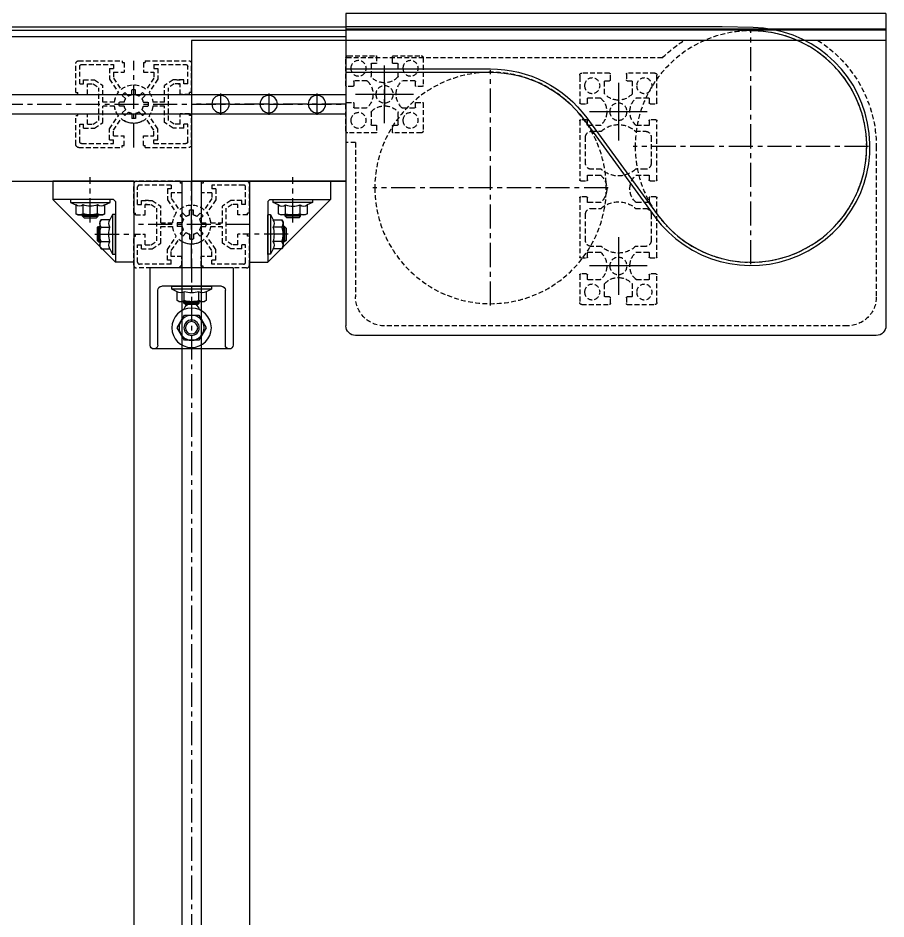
# Model space of a CAD drawing. Header units: inches. Extents: x 0 to 23821, y 0 to 11279.
# Drawn here: x 7787.2 to 8237.1, y 2287.1 to 2754.3 of the extents above; entities that cross this region are included whole.
import ezdxf

# ---------------------------------------------------------------- set-up
doc = ezdxf.new("R2010")
doc.units = ezdxf.units.IN
doc.header["$LTSCALE"] = 10
doc.header["$MEASUREMENT"] = 0
doc.linetypes.add('CENTER', pattern=[2, 1.25, -0.25, 0.25, -0.25])
doc.linetypes.add('HIDDEN', pattern=[0.375, 0.25, -0.125])
for name, color, linetype in [('11', 1, 'CENTER'), ('22', 2, 'HIDDEN'), ('44', 4, 'Continuous'), ('77', 40, 'HIDDEN'), ('A', 8, 'Continuous'), ('B', 123, 'Continuous'), ('G', 231, 'Continuous')]:
    doc.layers.add(name, color=color, linetype=linetype)

# ---------------------------------------------------------------- blocks, each defined once
blk = doc.blocks.new('A$C80315521')
for p, q in [((0, 0), (0, -148)), ((0, 0), (360, 0)), ((280, 0), (280, -9)), ((360, 0), (360, -73)), ((280, -53), (280, -148)), ((280, -73), (360, -73)), ((5, -153), (275, -153))]:
    blk.add_line(p, q)
for centre in [(295, -33), (320, -33), (345, -33)]:
    blk.add_circle(centre, 4.5)
for centre, start, end in [((5, -148), 180, 270), ((275, -148), 270, 0)]:
    blk.add_arc(centre, 5, start, end)
at = {"layer": '11'}
for p, q in [((70, -116), (70, 6)), ((205, -137.5), (205, -15.5)), ((259.95, -22.45), (259.95, -33.45)), ((254.45, -27.95), (265.45, -27.95)), ((295, -27.5), (295, -38.5)), ((320, -27.5), (320, -38.5)), ((345, -27.5), (345, -38.5)), ((138.75, -31.45), (138.75, -42.45)), ((133.25, -36.95), (144.25, -36.95)), ((280, -33), (360, -33)), ((9, -55), (131, -55)), ((144, -76.5), (266, -76.5)), ((138.75, -111.45), (138.75, -122.45)), ((133.25, -116.95), (144.25, -116.95))]:
    blk.add_line(p, q, dxfattribs=at)
at = {"layer": '22'}
for p, q in [((115.92, -9), (280, -9)), ((5, -55), (5, -133)), ((275, -53), (275, -133)), ((275, -53), (280, -53)), ((20, -148), (260, -148))]:
    blk.add_line(p, q, dxfattribs=at)
for centre in [(259.95, -27.95), (138.75, -36.95), (138.75, -116.95)]:
    blk.add_circle(centre, 4.5, dxfattribs=at)
for centre, radius, start, end in [((70, -55), 65, 122.2042, 180), ((70, -55), 65, 45.0475, 57.7958), ((20, -133), 15, 180, 270), ((260, -133), 15, 270, 0)]:
    blk.add_arc(centre, radius, start, end, dxfattribs=at)
blk = doc.blocks.new('A$C76e07522')
blk.add_circle((0, 0), 60)
at = {"layer": '11'}
for p, q in [((0, -61), (0, 61)), ((-61, 0), (61, 0))]:
    blk.add_line(p, q, dxfattribs=at)
blk = doc.blocks.new('A$C894eb2f2')
blk.add_lwpolyline([(-20, -19, 0.414214), (-19, -20), (-4.45, -20, 0.414214), (-4.15, -19.7), (-4.15, -16.3, 0.414214), (-4.45, -16), (-6.7, -16, -0.414214), (-7, -15.7), (-7, -9.2, -0.191028), (-6.92, -8.99, -0.198466), (-0.3, -6), (0, -5.7), (0.3, -6, -0.198466), (6.92, -8.99, -0.191028), (7, -9.2), (7, -15.7, -0.414214), (6.7, -16), (4.45, -16, 0.414214), (4.15, -16.3), (4.15, -19.7, 0.414214), (4.45, -20), (19, -20, 0.414214), (20, -19), (20, -4.45, 0.414214), (19.7, -4.15), (16.3, -4.15, 0.414214), (16, -4.45), (16, -6.7, -0.414214), (15.7, -7), (9.2, -7, -0.191028), (8.99, -6.92, -0.198466), (6, -0.3), (5.7, 0), (6, 0.3, -0.198466), (8.99, 6.92, -0.191028), (9.2, 7), (15.7, 7, -0.414214), (16, 6.7), (16, 4.45, 0.414214), (16.3, 4.15), (19.7, 4.15, 0.414214), (20, 4.45), (20, 19, 0.414214), (19, 20), (4.45, 20, 0.414214), (4.15, 19.7), (4.15, 16.3, 0.414214), (4.45, 16), (6.7, 16, -0.414214), (7, 15.7), (7, 9.2, -0.191028), (6.92, 8.99, -0.198466), (0.3, 6), (0, 5.7), (-0.3, 6, -0.198466), (-6.92, 8.99, -0.191028), (-7, 9.2), (-7, 15.7, -0.414214), (-6.7, 16), (-4.45, 16, 0.414214), (-4.15, 16.3), (-4.15, 19.7, 0.414214), (-4.45, 20), (-19, 20, 0.414214), (-20, 19), (-20, 4.45, 0.414214), (-19.7, 4.15), (-16.3, 4.15, 0.414214), (-16, 4.45), (-16, 6.7, -0.414214), (-15.7, 7), (-9.2, 7, -0.191028), (-8.99, 6.92, -0.198466), (-6, 0.3), (-5.7, 0), (-6, -0.3, -0.198466), (-8.99, -6.92, -0.191028), (-9.2, -7), (-15.7, -7, -0.414214), (-16, -6.7), (-16, -4.45, 0.414214), (-16.3, -4.15), (-19.7, -4.15, 0.414214), (-20, -4.45)], format="xyb", close=True)
for centre in [(-13.5, 13.5), (13.5, 13.5), (-13.5, -13.5), (13.5, -13.5)]:
    blk.add_circle(centre, 4)
at = {"layer": '11'}
for p, q in [((0, -15), (0, 15)), ((-15, 0), (15, 0))]:
    blk.add_line(p, q, dxfattribs=at)
blk = doc.blocks.new('A$Ca93675f8')
blk.add_lwpolyline([(4.15, -99.51, 0.414214), (4.65, -100.01, -0.414214), (4.15, -99.51), (4.15, -96.52, -0.414214), (4.65, -96.02), (6.85, -96.02, 0.414214), (7.15, -95.72), (7.15, -89.37, 0.18479), (7.07, -89.17, 0.204737), (0.3, -86.02), (0, -85.72), (-0.31, -86.02, 0.204737), (-7.08, -89.17, 0.18479), (-7.15, -89.37), (-7.15, -95.72, 0.414214), (-6.85, -96.02), (-4.65, -96.02, -0.414214), (-4.15, -96.52), (-4.15, -99.51, -0.414214), (-4.65, -100.01), (-18.99, -100.01, -0.414214), (-19.99, -99.01), (-19.99, -84.66, -0.414214), (-19.49, -84.16), (-16.5, -84.16, -0.414214), (-16, -84.66), (-16, -86.86, 0.414214), (-15.7, -87.16), (-9.36, -87.16, 0.18479), (-9.16, -87.08, 0.204737), (-6.01, -80.31), (-5.7, -80.01), (-6.01, -79.7, 0.204737), (-9.16, -72.93, 0.18479), (-9.36, -72.86), (-15.7, -72.86, 0.414214), (-16, -73.16), (-16, -75.36, -0.414214), (-16.5, -75.86), (-19.49, -75.86, -0.414214), (-19.99, -75.36), (-19.99, -44.66, -0.414214), (-19.49, -44.16), (-16.5, -44.16, -0.414214), (-16, -44.66), (-16, -46.86, 0.414214), (-15.7, -47.16), (-9.36, -47.16, 0.18479), (-9.16, -47.08, 0.204737), (-6.01, -40.31), (-5.7, -40.01), (-6.01, -39.7, 0.204737), (-9.16, -32.93, 0.18479), (-9.36, -32.86), (-15.7, -32.86, 0.414214), (-16, -33.16), (-16, -35.36, -0.414214), (-16.5, -35.86), (-19.49, -35.86, -0.414214), (-19.99, -35.36), (-19.99, -4.66, -0.414214), (-19.49, -4.16), (-16.5, -4.16, -0.414214), (-16, -4.66), (-16, -6.86, 0.414214), (-15.7, -7.16), (-9.36, -7.16, 0.18479), (-9.16, -7.08, 0.204737), (-6.01, -0.31), (-5.7, -0.01), (-6.01, 0.3, 0.204737), (-9.16, 7.07, 0.18479), (-9.36, 7.14), (-15.7, 7.14, 0.414214), (-16, 6.84), (-16, 4.64, -0.414214), (-16.5, 4.14), (-19.49, 4.14, -0.414214), (-19.99, 4.64), (-19.99, 17.99), (-19.99, 18.99, -0.414214), (-18.99, 19.99), (-4.65, 19.99, -0.414214), (-4.15, 19.49), (-4.15, 16.5, -0.414214), (-4.65, 16), (-6.85, 16, 0.414214), (-7.15, 15.7), (-7.15, 9.36, 0.18479), (-7.08, 9.16, 0.204737), (-0.31, 6.01), (0, 5.7), (0.3, 6.01, 0.204737), (7.07, 9.16, 0.18479), (7.15, 9.36), (7.15, 15.7, 0.414214), (6.85, 16), (4.65, 16, -0.414214), (4.15, 16.5), (4.15, 19.49, -0.414214), (4.65, 19.99), (19.01, 19.99, -0.414214), (20.01, 18.99), (20.01, 17.99), (20.01, 4.64, -0.414214), (19.51, 4.14), (16.51, 4.14, -0.414214), (16.01, 4.64), (16.01, 6.84, 0.414214), (15.71, 7.14), (9.36, 7.14, 0.18479), (9.16, 7.07, 0.204737), (6.01, 0.3), (5.71, -0.01), (6.01, -0.31, 0.204737), (9.16, -7.08, 0.18479), (9.36, -7.16), (15.71, -7.16, 0.414214), (16.01, -6.86), (16.01, -4.66, -0.414214), (16.51, -4.16), (19.51, -4.16, -0.414214), (20.01, -4.66), (20.01, -35.36, -0.414214), (19.51, -35.86), (16.51, -35.86, -0.414214), (16.01, -35.36), (16.01, -33.16, 0.414214), (15.71, -32.86), (9.36, -32.86, 0.18479), (9.16, -32.93, 0.204737), (6.01, -39.7), (5.71, -40.01), (6.01, -40.31, 0.204737), (9.16, -47.08, 0.18479), (9.36, -47.16), (15.71, -47.16, 0.414214), (16.01, -46.86), (16.01, -44.66, -0.414214), (16.51, -44.16), (19.51, -44.16, -0.414214), (20.01, -44.66), (20.01, -75.36, -0.414214), (19.51, -75.86), (16.51, -75.86, -0.414214), (16.01, -75.36), (16.01, -73.16, 0.414214), (15.71, -72.86), (9.36, -72.86, 0.18479), (9.16, -72.93, 0.204737), (6.01, -79.7), (5.71, -80.01), (6.01, -80.31, 0.204737), (9.16, -87.08, 0.18479), (9.36, -87.16), (15.71, -87.16, 0.414214), (16.01, -86.86), (16.01, -84.66, -0.414214), (16.51, -84.16), (19.51, -84.16, -0.414214), (20.01, -84.66), (20.01, -99.01, -0.414214), (19.01, -100.01), (4.65, -100.01)], format="xyb")
for points in [[(8.94, -29.86), (14.01, -29.86, 0.414214), (17.01, -26.86), (17.01, -13.16, 0.414214), (14.01, -10.16), (8.94, -10.16, 0.386042), (-8.93, -10.16), (-13.99, -10.16, 0.414214), (-16.99, -13.16), (-16.99, -26.86, 0.414214), (-13.99, -29.86), (-8.93, -29.86, 0.386042)], [(8.94, -69.86), (14.01, -69.86, 0.414214), (17.01, -66.86), (17.01, -53.16, 0.414214), (14.01, -50.16), (8.94, -50.16, 0.386042), (-8.93, -50.16), (-13.99, -50.16, 0.414214), (-16.99, -53.16), (-16.99, -66.86, 0.414214), (-13.99, -69.86), (-8.93, -69.86, 0.386042)]]:
    blk.add_lwpolyline(points, format="xyb", close=True)
for centre in [(-13.49, 13.49), (13.51, 13.49), (-13.49, -93.51), (13.51, -93.51)]:
    blk.add_circle(centre, 4)
at = {"layer": '11'}
for p, q in [((0, 15), (0, -15)), ((-15, 0), (15, 0)), ((0, -65), (0, -95)), ((-15, -80), (15, -80))]:
    blk.add_line(p, q, dxfattribs=at)
blk = doc.blocks.new('A$C0ee3d29e')
for p, q in [((0, 14), (0, 0)), ((0, 14), (280, 14)), ((280, 14), (280, 0)), ((0, 5.8), (280, 5.8)), ((0, 5.3), (280, 5.3)), ((0, 0), (280, 0))]:
    blk.add_line(p, q)
blk = doc.blocks.new('A$Cee5ff91e')
at = {"layer": 'B'}
for points in [[(0, -30.5), (75, -30.5, -0.23942), (123.45, -55.11), (160.17, -105.39, 1.612113), (211.19, -7.31), (195.02, -7), (0, -7)], [(0, -28.8), (75, -28.8, -0.23942), (124.83, -54.11), (161.55, -104.39, 1.612113), (211.16, -9.01), (195, -8.7), (0, -8.7)]]:
    blk.add_lwpolyline(points, format="xyb", dxfattribs=at)
at = {"xscale": -1}
for name in ['A$C0ee3d29e', 'A$C80315521']:
    blk.add_blockref(name, (280, -14), dxfattribs=at)
at = {"layer": '22', "xscale": -1}
for p in [(210, -69), (75, -90.5)]:
    blk.add_blockref('A$C76e07522', p, dxfattribs=at)
at = {"layer": '77', "xscale": -1}
for name, p in [('A$C894eb2f2', (20.05, -41.95)), ('A$Ca93675f8', (141.25, -50.95))]:
    blk.add_blockref(name, p, dxfattribs=at)
blk = doc.blocks.new('0104-20170619.11435441')
at = {"layer": '11'}
for p, q in [((0, -22.5), (0, 22.5)), ((30, 0), (-30, 0))]:
    blk.add_line(p, q, dxfattribs=at)
at = {"layer": '22'}
for p, q in [((-30, 6), (-30, 21)), ((-6, 22.5), (-28.5, 22.5)), ((-28, 10.5), (-28, 19.5)), ((-10.5, 20.5), (-27, 20.5)), ((-10.5, 20.5), (-10.5, 18.5)), ((-6, 22.5), (-6, 21.5)), ((-5, 21.5), (-6, 21.5)), ((-5, 21.5), (-5, 16.5)), ((5, 21.5), (5, 16.5)), ((6, 21.5), (5, 21.5)), ((6, 22.5), (6, 21.5)), ((28.5, 22.5), (6, 22.5)), ((10.5, 20.5), (10.5, 18.5)), ((27, 20.5), (10.5, 20.5)), ((28, 10.5), (28, 19.5)), ((30, 6), (30, 21)), ((-10.5, 18.5), (-12.5, 18.5)), ((-12.5, 18.5), (-12.5, 12.89)), ((-10.5, 16.5), (-10.5, 13.5)), ((-5, 16.5), (-10.5, 16.5)), ((10.5, 16.5), (5, 16.5)), ((12.5, 18.5), (10.5, 18.5)), ((10.5, 16.5), (10.5, 13.5)), ((12.5, 18.5), (12.5, 12.89)), ((-28, 10.5), (-26, 10.5)), ((-26, 10.5), (-26, 12.5)), ((-26, 12.5), (-20.39, 12.5)), ((-22.39, 12.5), (-24.08, 12.5)), ((-23, 10.5), (-24.08, 10.5)), ((-24, 10.5), (-21, 10.5)), ((-24, 5), (-24, 10.5)), ((-21, 10.5), (-18, 8.5)), ((-20.39, 12.5), (-16, 9.57)), ((-16, 1), (-16, 9.57)), ((-12.5, 12.89), (-7.95, 6.07)), ((-10.5, 13.5), (-6.54, 7.56)), ((10.5, 13.5), (6.54, 7.56)), ((12.5, 12.89), (7.95, 6.07)), ((20.39, 12.5), (16, 9.57)), ((16, 1), (16, 9.57)), ((21, 10.5), (18, 8.5)), ((26, 12.5), (20.39, 12.5)), ((24, 10.5), (21, 10.5)), ((24, 5), (24, 10.5)), ((26, 10.5), (26, 12.5)), ((28, 10.5), (26, 10.5)), ((-30, 6), (-29, 6)), ((-29, 5), (-29, 6)), ((-29, 5), (-24, 5)), ((-18, -8.5), (-18, 8.5)), ((-2.76, 4.17), (-4.55, 5.96)), ((-1, 4.9), (-1, 7.43)), ((1, 4.9), (1, 7.43)), ((2.76, 4.17), (4.55, 5.96)), ((18, -8.5), (18, 8.5)), ((29, 5), (24, 5)), ((29, 5), (29, 6)), ((30, 6), (29, 6)), ((-16, 1), (-9.95, 1)), ((-4.9, 1), (-7.43, 1)), ((-4.17, 2.76), (-5.96, 4.55)), ((4.17, 2.76), (5.96, 4.55)), ((4.9, 1), (7.43, 1)), ((9.95, 1), (16, 1)), ((-16, -9.57), (-16, -1)), ((-16, -1), (-9.95, -1)), ((-4.9, -1), (-7.43, -1)), ((-4.17, -2.76), (-5.96, -4.55)), ((-2.76, -4.17), (-4.55, -5.96)), ((2.76, -4.17), (4.55, -5.96)), ((4.17, -2.76), (5.96, -4.55)), ((4.9, -1), (7.43, -1)), ((9.95, -1), (16, -1)), ((16, -9.57), (16, -1)), ((-30, -21), (-30, -6)), ((-30, -6), (-29, -6)), ((-29, -6), (-29, -5)), ((-29, -5), (-24, -5)), ((-24, -10.5), (-24, -5)), ((-21, -10.5), (-18, -8.5)), ((-12.5, -12.89), (-7.95, -6.07)), ((-10.5, -13.5), (-6.54, -7.56)), ((-1, -4.9), (-1, -7.43)), ((1, -4.9), (1, -7.43)), ((10.5, -13.5), (6.54, -7.56)), ((12.5, -12.89), (7.95, -6.07)), ((21, -10.5), (18, -8.5)), ((24, -10.5), (24, -5)), ((29, -5), (24, -5)), ((29, -6), (29, -5)), ((30, -6), (29, -6)), ((30, -21), (30, -6)), ((-28, -19.5), (-28, -10.5)), ((-28, -10.5), (-26, -10.5)), ((-26, -12.5), (-26, -10.5)), ((-26, -12.5), (-20.39, -12.5)), ((-24, -10.5), (-21, -10.5)), ((-20.39, -12.5), (-16, -9.57)), ((-12.5, -18.5), (-12.5, -12.89)), ((-10.5, -16.5), (-10.5, -13.5)), ((10.5, -16.5), (10.5, -13.5)), ((12.5, -18.5), (12.5, -12.89)), ((20.39, -12.5), (16, -9.57)), ((26, -12.5), (20.39, -12.5)), ((24, -10.5), (21, -10.5)), ((26, -12.5), (26, -10.5)), ((28, -10.5), (26, -10.5)), ((28, -19.5), (28, -10.5)), ((-10.5, -18.5), (-12.5, -18.5)), ((-5, -16.5), (-10.5, -16.5)), ((-10.5, -20.5), (-10.5, -18.5)), ((-5, -21.5), (-5, -16.5)), ((5, -21.5), (5, -16.5)), ((10.5, -16.5), (5, -16.5)), ((12.5, -18.5), (10.5, -18.5)), ((10.5, -20.5), (10.5, -18.5)), ((-6, -22.5), (-28.5, -22.5)), ((-10.5, -20.5), (-27, -20.5)), ((-6, -22.5), (-6, -21.5)), ((-5, -21.5), (-6, -21.5)), ((6, -21.5), (5, -21.5)), ((6, -22.5), (6, -21.5)), ((28.5, -22.5), (6, -22.5)), ((27, -20.5), (10.5, -20.5))]:
    blk.add_line(p, q, dxfattribs=at)
for centre, radius, start, end in [((-28.5, 21), 1.5, 90, 180), ((-27, 19.5), 1, 90, 180), ((27, 19.5), 1, 0, 90), ((28.5, 21), 1.5, 0, 90), ((0, 0), 10, 49.1403, 130.8597), ((0, 0), 10, 142.644, 174.2608), ((0, 0), 7.5, 127.3377, 142.6623), ((0, 0), 5, 101.537, 123.463), ((0, 0), 7.5, 82.3377, 97.6623), ((0, 0), 5, 56.537, 78.463), ((0, 0), 7.5, 37.3377, 52.6623), ((0, 0), 10, 5.7392, 39.0281), ((0, 0), 10, 5.7392, 37.356), ((0, 0), 7.5, 172.3377, 187.6623), ((0, 0), 5, 146.537, 168.463), ((0, 0), 5, 11.537, 33.463), ((0, 0), 7.5, 352.3377, 7.6623), ((0, 0), 10, 185.7392, 217.356), ((0, 0), 7.5, 217.3377, 232.6623), ((0, 0), 5, 191.537, 213.463), ((0, 0), 5, 236.537, 258.463), ((0, 0), 5, 281.537, 303.463), ((0, 0), 5, 326.537, 348.463), ((0, 0), 7.5, 307.3377, 322.6623), ((0, 0), 10, 320.9719, 354.2608), ((0, 0), 10, 322.644, 354.2608), ((0, 0), 10, 229.1403, 309.2607), ((0, 0), 10, 243.4796, 310.8597), ((0, 0), 7.5, 262.3377, 277.6623), ((-28.5, -21), 1.5, 180, 270), ((-27, -19.5), 1, 180, 270), ((27, -19.5), 1, 270, 0), ((28.5, -21), 1.5, 270, 0)]:
    blk.add_arc(centre, radius, start, end, dxfattribs=at)
blk = doc.blocks.new('A$C3796e1ea')
for p, q in [((6520, 0), (6520, -87)), ((280, -12), (6520, -12)), ((280, -87), (6520, -87))]:
    blk.add_line(p, q)
at = {"layer": '11'}
blk.add_line((280, -47), (6520, -47), dxfattribs=at)
at = {"layer": 'A'}
for p, q in [((280, -42), (6520, -42)), ((280, -52), (6520, -52))]:
    blk.add_line(p, q, dxfattribs=at)
at = {"layer": 'B'}
blk.add_line((280, -7), (6520, -7), dxfattribs=at)
at = {"layer": 'G'}
blk.add_line((280, -8.7), (6520, -8.7), dxfattribs=at)
blk.add_blockref('A$Cee5ff91e', (6520, 0))
at = {"xscale": -1}
blk.add_blockref('0104-20170619.11435441', (6410, -47), dxfattribs=at)
blk = doc.blocks.new('18A$C632A6005')
for p, q in [((-21.5, 0), (21.5, 0)), ((-21.5, 0), (-21.5, -40)), ((21.5, -40.1), (21.5, 0)), ((-17.5, -40), (-17.5, -11.5)), ((-15.5, -9.5), (15.5, -9.5)), ((10.25, -9.5), (-10.25, -9.5)), ((-10.25, -9.5), (-10.25, -11)), ((-10.25, -11), (10.25, -11)), ((-10.25, -11), (-7.51, -12.3)), ((-7.51, -12.3), (-7.51, -16.89)), ((-3.75, -16.86), (-3.75, -12.3)), ((3.76, -16.86), (3.76, -12.3)), ((7.51, -12.3), (10.25, -11)), ((7.51, -16.89), (7.51, -12.3)), ((10.25, -11), (10.25, -9.5)), ((17.5, -40), (17.5, -11.5)), ((-7.51, -16.89), (-6.44, -17.5)), ((-6.44, -17.5), (6.45, -17.5)), ((-4, -18.2), (-4, -17.5)), ((-4, -18.2), (4, -18.2)), ((-3.2, -19), (-4, -18.2)), ((3.2, -19), (4, -18.2)), ((4, -18.2), (4, -17.5)), ((6.45, -17.5), (7.51, -16.89)), ((-3.2, -19), (3.2, -19)), ((-3.75, -24.5), (-7.5, -31)), ((3.75, -24.5), (-3.75, -24.5)), ((7.51, -31), (3.75, -24.5)), ((-7.5, -31), (-3.75, -37.5)), ((3.75, -37.5), (7.51, -31)), ((-19.5, -42), (19.6, -42)), ((-3.75, -37.5), (3.75, -37.5))]:
    blk.add_line(p, q)
for radius in [10.25, 6.5, 4, 3.2]:
    blk.add_circle((0, -31), radius)
for centre, radius, start, end in [((-15.5, -11.5), 2, 90, 180), ((-5.63, -9.89), 3.06, 232.1211, 307.8789), ((0, -1.68), 11.26, 250.5288, 289.4712), ((5.63, -9.89), 3.06, 232.1211, 307.8789), ((15.5, -11.5), 2, 0, 90), ((-5.63, -14.44), 3.06, 232.1211, 307.8789), ((0, -6.24), 11.26, 250.5288, 289.4712), ((5.63, -14.44), 3.06, 232.1211, 307.8789), ((0, -22.5), 4.1, 121.3886, 166.7272), ((0, -22.5), 4.1, 13.2728, 58.6114), ((-19.5, -40), 2, 180, 270), ((-19.5, -40), 2, 270, 0), ((19.5, -40), 2, 180, 270), ((19.6, -40.1), 1.9, 270, 0)]:
    blk.add_arc(centre, radius, start, end)
blk = doc.blocks.new('A&A$C5BB358B1')
for p, q in [((1.74, 42), (43.74, 42)), ((1.74, 42), (1.74, 0)), ((43.74, 42), (43.74, 32.5)), ((12.24, 32.5), (11.24, 31.5)), ((43.74, 32.5), (11.24, 0)), ((11.24, 31.5), (11.24, 0)), ((12.24, 32.5), (43.74, 32.5)), ((13.99, 32.5), (34.49, 32.5)), ((13.99, 31), (13.99, 32.5)), ((34.49, 31), (13.99, 31)), ((16.73, 29.7), (13.99, 31)), ((16.73, 25.11), (16.73, 29.7)), ((20.48, 25.14), (20.48, 29.7)), ((27.99, 25.14), (27.99, 29.7)), ((34.49, 31), (31.74, 29.7)), ((31.74, 29.7), (31.74, 25.11)), ((34.49, 32.5), (34.49, 31)), ((11.24, 24.75), (12.74, 24.75)), ((11.24, 4.04), (11.24, 24.54)), ((12.74, 24.75), (12.74, 4.25)), ((12.74, 24.75), (14.04, 22.01)), ((17.79, 24.5), (16.73, 25.11)), ((30.68, 24.5), (17.79, 24.5)), ((20.24, 23.8), (20.24, 24.5)), ((28.24, 23.8), (20.24, 23.8)), ((21.04, 23), (20.24, 23.8)), ((27.44, 23), (28.24, 23.8)), ((28.24, 23.8), (28.24, 24.5)), ((31.74, 25.11), (30.68, 24.5)), ((14.04, 22.01), (18.63, 22.01)), ((18.63, 22.01), (19.24, 20.94)), ((19.24, 20.94), (19.24, 8.06)), ((27.44, 23), (21.04, 23)), ((18.59, 18.25), (14.04, 18.25)), ((19.94, 18.5), (19.24, 18.5)), ((19.94, 18.5), (19.94, 10.5)), ((20.74, 17.7), (19.94, 18.5)), ((20.74, 17.7), (20.74, 11.3)), ((18.59, 10.75), (14.04, 10.75)), ((19.94, 10.5), (19.24, 10.5)), ((20.74, 11.3), (19.94, 10.5)), ((14.04, 6.99), (12.74, 4.25)), ((18.63, 6.99), (14.04, 6.99)), ((19.24, 8.06), (18.63, 6.99)), ((12.74, 4.25), (11.24, 4.25)), ((1.74, 0), (11.24, 0))]:
    blk.add_line(p, q)
for centre, radius, start, end in [((18.61, 32.11), 3.06, 232.1211, 307.8789), ((24.24, 40.32), 11.26, 250.5288, 289.4712), ((29.87, 32.11), 3.06, 232.1211, 307.8789), ((18.61, 27.56), 3.06, 232.1211, 307.8789), ((24.24, 35.76), 11.26, 250.5288, 289.4712), ((29.87, 27.56), 3.06, 232.1211, 307.8789), ((11.62, 20.13), 3.06, 322.1211, 37.8789), ((16.18, 20.13), 3.06, 322.1211, 37.8789), ((3.42, 14.5), 11.26, 340.5288, 19.4712), ((7.98, 14.5), 11.26, 340.5288, 19.4712), ((11.62, 8.87), 3.06, 322.1211, 37.8789), ((16.18, 8.87), 3.06, 322.1211, 37.8789)]:
    blk.add_arc(centre, radius, start, end)
at = {"layer": '11'}
for p, q in [((24.24, 20.66), (24.24, 44.03)), ((21.83, 14.5), (0, 14.5))]:
    blk.add_line(p, q, dxfattribs=at)
blk = doc.blocks.new('A$C74eb5858')
for p, q in [((60, 0), (0, 0)), ((0, 0), (0, -915)), ((60, 0), (60, -915))]:
    blk.add_line(p, q)
at = {"layer": '11'}
blk.add_line((30, 0), (30, -915), dxfattribs=at)
at = {"layer": 'A'}
for p, q in [((25, 0), (25, -915)), ((35, 0), (35, -915))]:
    blk.add_line(p, q, dxfattribs=at)
at = {"xscale": -1}
blk.add_blockref('0104-20170619.11435441', (30, -22.5), dxfattribs=at)
at = {"layer": '44', "extrusion": (0, 0, -1), "zscale": -1}
blk.add_blockref('A&A$C5BB358B1', (-1.74, -42), dxfattribs=at)
at = {"layer": '44', "extrusion": (0, 0, -1), "xscale": -1, "zscale": -1}
blk.add_blockref('A&A$C5BB358B1', (-58.26, -42), dxfattribs=at)
at = {"layer": '44'}
blk.add_blockref('18A$C632A6005', (30, -45), dxfattribs=at)

msp = doc.modelspace()

# ---------------------------------------------------------------- block references
msp.add_blockref('A$C3796e1ea', (1437.14339049, 2756.72111145, -227228.55083111))
at = {"xscale": -1}
msp.add_blockref('A$C74eb5858', (7907.14339049, 2669.72111145, -227228.55083111), dxfattribs=at)

doc.saveas('drawing.dxf')
